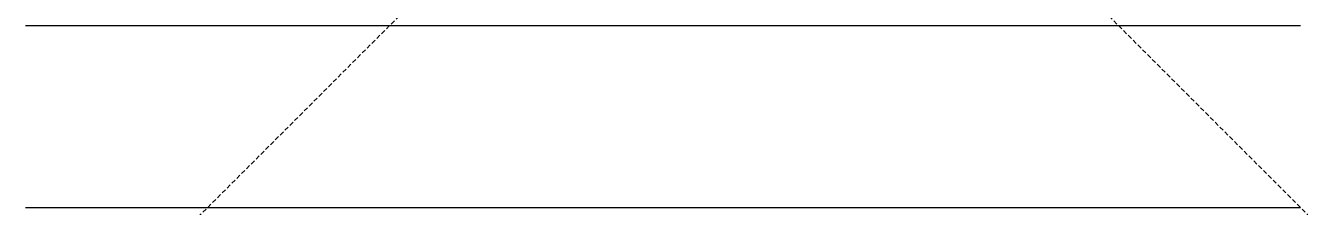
# Model space of a CAD drawing. Extents: x 0 to 140, y -40 to -20.
import ezdxf

# ---------------------------------------------------------------- set-up
doc = ezdxf.new("R2010")
doc.units = 0
doc.header["$MEASUREMENT"] = 0
doc.linetypes.add('OCULTA-VALLE', pattern=[0.75, 0.5, -0.25])
doc.layers.get('0').update_dxf_attribs({"linetype": 'CONTINUOUS'})
doc.layers.add('CONSTRUCCION', color=8, linetype='OCULTA-VALLE')

msp = doc.modelspace()

# ---------------------------------------------------------------- linework, layer by layer
for p, q in [((0, -20), (140, -20)), ((0, -40), (140, -40))]:
    msp.add_line(p, q)
at = {"layer": 'CONSTRUCCION'}
for p, direction in [((60, 0), (0.707107, 0.707107)), ((100, 0), (-0.707107, 0.707107))]:
    msp.add_xline(p, direction, dxfattribs=at)

doc.saveas('drawing.dxf')
